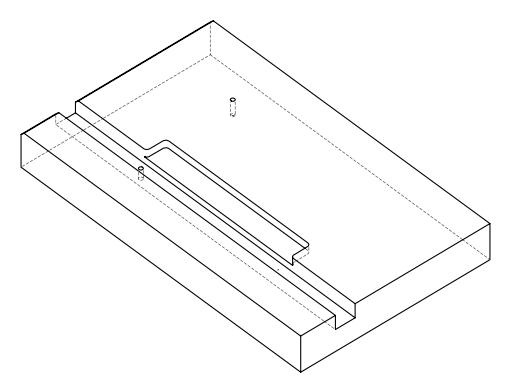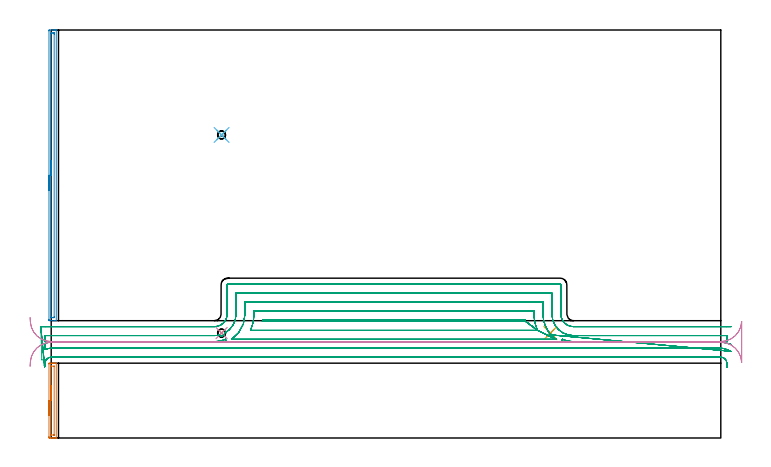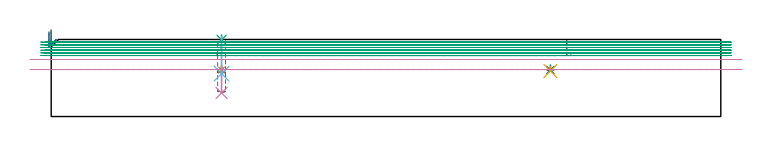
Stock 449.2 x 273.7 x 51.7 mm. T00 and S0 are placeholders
(PLAN: 10 operations, 4 tool changes, 55.7 min)
(1 SPOT_DRILL | STEP1POCKET | NXT0321_9005460120000 | 0.03 min | 2146 mm3)
(2 SPOT_DRILL_1 | STEP1POCKET_1 | NXT0321_9005460120000 | 0.03 min | 2145 mm3)
(3 SPOT_DRILL_2 | STEP1POCKET_2 | NXT0321_9005460120000 | 0.03 min | 1 mm3)
(4 DRILL_BLIND_HOLE_INTO_CENTER | STEP1POCKET | NXT0301_024 | 0.08 min | 334 mm3)
(5 DRILL_BLIND_HOLE_INTO_CENTER_1 | STEP1POCKET_1 | NXT0301_024 | 0.02 min | 15 mm3)
(6 DRILL_BLIND_HOLE_INTO_CENTER_2 | STEP1POCKET_2 | NXT0301_024 | 0.1 min | 482 mm3)
(7 AREA_MILL | FG_CHAMFER_SURFACE | UGT0205_001 | 0.98 min | 642 mm3)
(8 AREA_MILL_1 | FG_CHAMFER_SURFACE_1 | UGT0205_001 | 3.3 min | 2378 mm3)
(9 MILL_OPEN_POCKET | POCKET_OPEN | NXT0201_009 | Follow Part, ap 2, ae 75% | 47.03 min | 207197 mm3)
(10 MILL_RECTANGULAR_SLOT | SLOT_RECTANGULAR | UGT0201_006 | Follow Part, ap 7, ae 75% | 4.1 min | 118464 mm3)
(TOOL NXT0321_9005460120000 | NC Spot Drill, 142deg, 12mm, Carbide, Uncoated | D12 PA142 FL30 Z2)
(TOOL NXT0301_024 | Carbide Drill 5.3mm [860.1-0530-027A1-MM 2214] | D5.3 PA140 FL44 Z2)
(TOOL UGT0205_001 | Chamfer Mill 20 x 3 x 45 deg. | D20 FL50 Z2)
(TOOL NXT0201_009 | ENDMILL 8mm [2P460-0800-NA 1630] | D8 FL26 Z6)
(TOOL UGT0201_006 | End Mill 28 mm | D28 FL25 Z2)
(OP 1 SPOT_DRILL)
G17 G21 G94 G90
T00 M6
G54
G17 G0 G90 X114.3 Y70.4 S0 M3
G43 Z61.7 H0
G94 G81 G98 Z31.272 F250. R34.5
G80
M5
M2
(OP 2 SPOT_DRILL_1)
G17 G21 G94 G90
T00 M6
G54
G17 G0 G90 X334.9 Y70.4 S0 M3
G43 Z61.7 H0
G94 G81 G98 Z31.272 F250. R34.5
G80
M5
M2
(OP 3 SPOT_DRILL_2)
G17 G21 G94 G90
T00 M6
G54
G17 G0 G90 X114.3 Y203.3 S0 M3
G43 Z61.7 H0
G94 G81 G98 Z51.472 F250. R54.7
G80
M5
M2
(OP 4 DRILL_BLIND_HOLE_INTO_CENTER)
G17 G21 G94 G90
T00 M6
G54
G17 G0 G90 X114.3 Y70.4 S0 M3
G43 Z61.7 H1
G94 G81 G98 Z15.8 F250. R33.5
G80
M5
M2
(OP 5 DRILL_BLIND_HOLE_INTO_CENTER_1)
G17 G21 G94 G90
T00 M6
G54
G17 G0 G90 X334.9 Y70.4 S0 M3
G43 Z61.7 H1
G94 G81 G98 Z30.5 F250. R33.5
G80
M5
M2
(OP 6 DRILL_BLIND_HOLE_INTO_CENTER_2)
G17 G21 G94 G90
T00 M6
G54
G17 G0 G90 X114.3 Y203.3 S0 M3
G43 Z61.7 H1
G94 G81 G98 Z28.8 F250. R53.7
G80
M5
M2
(OP 7 AREA_MILL)
G17 G21 G94 G90
T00 M6
G54
G17 G0 G90 X-1.5 Y15.1 S1061 M3
G43 Z61.7 H0
Z56.8
G94 G1 Y15.138 Z55.928 F250.
Y15.252 Z55.063
Y15.441 Z54.212
Y15.703 Z53.38
Y16.037 Z52.574
Y16.44 Z51.8
Y16.908 Z51.064
Y17.44 Z50.372
Y18.029 Z49.729
Y18.672 Z49.14
Y19.364 Z48.608
Y20.1 Z48.14
Y20.874 Z47.737
Y21.68 Z47.403
Y22.512 Z47.141
Y23.364 Z46.952
Y24.228 Z46.838
Y25.1 Z46.8
Y49.611
X-1.498 Y49.893
X-1.493 Y50.19 Z46.802
X-1.223 Y50.2 Z47.073
X-0.928 Z47.367
X-0.354 Z47.941
X0.235 Z48.533
X0.515 Z48.812
X1.104 Z49.401
X1.384 Z49.68
X1.945 Z50.244
X2.254 Z50.553
X3.221 Z51.52
X3.312 Y50.198 Z51.604
X3.397 Y50.19 Z51.688
X3.4 Y50.056 Z51.7
Y0.144
X3.397 Y0.01 Z51.688
X3.345 Y0.002 Z51.636
X3.311 Y0.001 Z51.603
X3.221 Y0. Z51.52
X2.563 Z50.862
X1.944 Z50.244
X1.384 Z49.68
X1.105 Z49.401
X0.515 Z48.812
X0.235 Z48.533
X-0.354 Z47.941
X-0.928 Z47.367
X-1.107 Z47.188
X-1.223 Y0.002 Z47.073
X-1.493 Y0.01 Z46.802
X-1.498 Y0.307 Z46.8
X-1.5 Y0.589
Y0.874
Y25.1
X-0.086 Z48.214
X-0.085 Y47.828 Z48.215
X-0.083 Y48.136 Z48.217
X-0.081 Y48.174 Z48.219
X-0.08 Y48.186 Z48.22
X-0.064 Y48.19 Z48.236
X0.032 Y48.196 Z48.332
X0.154 Y48.199 Z48.454
X1.893 Y48.198 Z50.193
X1.964 Y48.193 Z50.264
X1.976 Y48.191 Z50.276
X1.979 Y48.168 Z50.279
X1.983 Y48.106 Z50.283
X1.985 Y47.828 Z50.285
Y2.372
X1.983 Y2.064 Z50.283
X1.981 Y2.026 Z50.281
X1.98 Y2.014 Z50.28
X1.964 Y2.01 Z50.264
X1.868 Y2.004 Z50.168
X1.746 Y2.001 Z50.046
X0.007 Y2.002 Z48.307
X-0.065 Y2.007 Z48.235
X-0.077 Y2.009 Z48.223
X-0.079 Y2.032 Z48.221
X-0.083 Y2.094 Z48.217
X-0.085 Y2.372 Z48.215
X-0.086 Y25.1 Z48.214
Y25.972 Z48.252
Y26.836 Z48.366
Y27.688 Z48.555
Y28.52 Z48.817
Y29.326 Z49.151
Y30.1 Z49.554
Y30.836 Z50.023
Y31.528 Z50.554
Y32.171 Z51.143
Y32.76 Z51.786
Y33.292 Z52.478
Y33.76 Z53.214
Y34.163 Z53.988
Y34.497 Z54.794
Y34.759 Z55.626
Y34.948 Z56.478
Y35.062 Z57.343
Y35.1 Z58.214
G0 Z61.7
M5
M2
(OP 8 AREA_MILL_1)
G17 G21 G94 G90
T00 M6
G54
G17 G0 G90 X-1.5 Y166.2 S1061 M3
G43 Z61.7 H0
Z56.8
G94 G1 Y166.238 Z55.928 F250.
Y166.352 Z55.063
Y166.541 Z54.212
Y166.803 Z53.38
Y167.137 Z52.574
Y167.54 Z51.8
Y168.008 Z51.064
Y168.54 Z50.372
Y169.129 Z49.729
Y169.772 Z49.14
Y170.464 Z48.608
Y171.2 Z48.14
Y171.974 Z47.737
Y172.78 Z47.403
Y173.612 Z47.141
Y174.463 Z46.952
Y175.328 Z46.838
Y176.2 Z46.8
Y273.087
X-1.498 Y273.37
X-1.493 Y273.69 Z46.802
X-1.223 Y273.7 Z47.073
X1.93 Z50.226
X2.254 Z50.548
X2.901 Z51.2
X3.193 Z51.493
X3.298 Y273.698 Z51.59
X3.397 Y273.69 Z51.688
X3.4 Y273.534 Z51.7
Y78.866
X3.397 Y78.71 Z51.688
X3.298 Y78.702 Z51.59
X3.194 Y78.7 Z51.493
X2.9 Z51.2
X2.254 Z50.548
X0.192 Z48.489
X-1.108 Z47.188
X-1.223 Y78.702 Z47.073
X-1.493 Y78.71 Z46.802
X-1.498 Y79.029 Z46.8
X-1.5 Y79.313
Y79.598
Y176.2
X-0.086 Z48.214
X-0.085 Y271.026 Z48.215
X-0.084 Y271.301 Z48.216
X-0.081 Y271.61 Z48.219
X-0.079 Y271.678 Z48.221
X-0.001 Y271.69 Z48.299
X0.131 Y271.697 Z48.431
X0.515 Y271.699 Z48.815
X0.997 Y271.7 Z49.297
X1.385 Z49.685
X1.868 Y271.698 Z50.168
X1.961 Y271.692 Z50.261
X1.979 Y271.689 Z50.279
X1.981 Y271.658 Z50.281
X1.984 Y271.578 Z50.284
X1.985 Y271.301 Z50.285
X1.986 Y270.684 Z50.286
X1.985 Y81.374 Z50.285
X1.984 Y81.099 Z50.284
X1.98 Y80.79 Z50.28
X1.979 Y80.722 Z50.279
X1.901 Y80.71 Z50.201
X1.769 Y80.703 Z50.069
X1.385 Y80.701 Z49.685
X0.903 Y80.7 Z49.203
X0.515 Z48.815
X0.032 Y80.702 Z48.332
X-0.061 Y80.708 Z48.239
X-0.079 Y80.711 Z48.221
X-0.081 Y80.742 Z48.219
X-0.084 Y80.822 Z48.216
X-0.085 Y81.099 Z48.215
X-0.086 Y81.716 Z48.214
Y176.2
Y177.072 Z48.252
Y177.936 Z48.366
Y178.788 Z48.555
Y179.62 Z48.817
Y180.426 Z49.151
Y181.2 Z49.554
Y181.936 Z50.023
Y182.628 Z50.554
Y183.271 Z51.143
Y183.86 Z51.786
Y184.391 Z52.478
Y184.86 Z53.214
Y185.263 Z53.988
Y185.597 Z54.794
Y185.859 Z55.626
Y186.048 Z56.478
Y186.162 Z57.343
Y186.2 Z58.214
G0 Z61.7
M5
M2
(OP 9 MILL_OPEN_POCKET)
G17 G21 G94 G90
T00 M6
G54
G17 G0 G90 X456.075 Y62.759 S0 M3
G43 Z61.7 H1
Z49.9
G94 G1 X453.2 Y63.616 F250.
G3 X449.2 Y64.2 R14. F500.
G1 X342.338
G3 X342.874 Y66.265 R4.
X350.3 Y64.7 R18.4
G1 X453.2
Y68.7
X350.3
G2 X335.9 Y83.1 R14.4
G1 Y97.2
X124.
Y83.1
G2 X116.284 Y70.345 R14.4
X115.486 Y68.795 R2.021
G1 X115.301 Y68.693
X115.016 Y68.536
G2 X113.634 Y68.527 R2.073
G1 X113.298 Y68.682
X113.068 Y68.836
X112.836 Y69.068
G2 X109.6 Y68.7 R14.4
G1 X-4.
Y64.7
X109.6
G3 X117.026 Y66.265 R18.4
X117.562 Y64.2 R4.
G1 X0.
G3 X-4. Y63.616 R14.
G1 Y59.365
G2 X0. Y60.2 R10.
G1 X449.2
G2 X453.2 Y59.365 R10.
G1 X455.95 Y58.165 F250.
X335.077 Y69.192 F500.
X333.398 Y71.678 F250.
G2 X329.9 Y83.1 R20.4 F500.
G1 Y91.2
X130.
Y83.1
G2 X121.026 Y66.2 R20.4
G1 X338.874
X326.255 Y72.2
X318.273 Y78.2
G2 X318.136 Y79.2 R32.4
G1 X141.764
G2 X141.627 Y78.2 R32.4
G1 X318.273
X326.255 Y72.2
G2 X323.9 Y83.1 R26.4
G1 Y85.2
X136.
Y83.1
G2 X133.645 Y72.2 R26.4
G1 X326.255
X338.874 Y66.2
G2 X335.879 Y68.671 R20.4
G1 X333.757 Y70.791 F250.
G0 Z61.7
X456.2 Y74.7
Z49.9
G1 X453.2
X350.3 F500.
G2 X341.9 Y83.1 R8.4
G1 Y102.8
G3 X341.5 Y103.2 R0.4
G1 X118.4
G3 X118. Y102.8 R0.4
G1 Y83.1
G2 X109.6 Y74.7 R8.4
G1 X-3.978
X-6.978 F250.
X-6.334 Y52.409
X-3.334
G2 X0. Y54.2 R4. F500.
G1 X449.2
G2 X453.19 Y50.483 R4.
G1 X453.402 Y47.49 F250.
G0 X456.075 Y62.759 Z48.1
G1 X453.2 Y63.616
G3 X449.2 Y64.2 R14. F500.
G1 X342.338
G3 X342.874 Y66.265 R4.
X350.3 Y64.7 R18.4
G1 X453.2
Y68.7
X350.3
G2 X335.9 Y83.1 R14.4
G1 Y97.2
X124.
Y83.1
G2 X116.284 Y70.345 R14.4
X115.486 Y68.795 R2.021
G1 X115.016 Y68.536
G2 X113.634 Y68.527 R2.073
G1 X113.298 Y68.682
X113.068 Y68.836
X112.836 Y69.068
G2 X109.6 Y68.7 R14.4
G1 X-4.
Y64.7
X109.6
G3 X117.026 Y66.265 R18.4
X117.562 Y64.2 R4.
G1 X0.
G3 X-4. Y63.616 R14.
G1 Y59.365
G2 X0. Y60.2 R10.
G1 X449.2
G2 X453.2 Y59.365 R10.
G1 X455.95 Y58.165 F250.
X335.078 Y69.192 F500.
X333.398 Y71.677 F250.
G2 X329.9 Y83.1 R20.4 F500.
G1 Y91.2
X130.
Y83.1
G2 X121.026 Y66.2 R20.4
G1 X338.874
X326.255 Y72.2
X318.273 Y78.2
G2 X318.136 Y79.2 R32.4
G1 X141.764
G2 X141.627 Y78.2 R32.4
G1 X318.273
X326.255 Y72.2
G2 X323.9 Y83.1 R26.4
G1 Y85.2
X136.
Y83.1
G2 X133.645 Y72.2 R26.4
G1 X326.255
X338.874 Y66.2
G2 X335.879 Y68.671 R20.4
G1 X333.757 Y70.791 F250.
G0 Z61.7
X456.2 Y74.7
Z48.1
G1 X453.2
X350.3 F500.
G2 X341.9 Y83.1 R8.4
G1 Y102.8
G3 X341.5 Y103.2 R0.4
G1 X118.4
G3 X118. Y102.8 R0.4
G1 Y83.1
G2 X109.6 Y74.7 R8.4
G1 X-4.
X-7. F250.
X-4.757 Y48.66
X-3.784 Y51.498
G2 X0. Y54.2 R4. F500.
G1 X449.2
G2 X453.19 Y50.483 R4.
G1 X453.402 Y47.49 F250.
G0 X456.075 Y62.759 Z46.3
G1 X453.2 Y63.616
G3 X449.2 Y64.2 R14. F500.
G1 X342.338
G3 X342.874 Y66.265 R4.
X350.3 Y64.7 R18.4
G1 X453.2
Y68.7
X350.3
G2 X335.9 Y83.1 R14.4
G1 Y97.2
X124.
Y83.1
G2 X116.284 Y70.345 R14.4
X115.486 Y68.795 R2.021
G1 X115.016 Y68.536
G2 X114.507 Y68.422 R2.073
X113.631 Y68.528 R2.071
G1 X113.298 Y68.682
X113.068 Y68.836
X112.836 Y69.068
G2 X109.6 Y68.7 R14.4
G1 X-4.
Y64.7
X109.6
G3 X117.026 Y66.265 R18.4
X117.562 Y64.2 R4.
G1 X0.
G3 X-4. Y63.616 R14.
G1 Y59.365
G2 X0. Y60.2 R10.
G1 X449.2
G2 X453.2 Y59.365 R10.
G1 X455.95 Y58.165 F250.
X335.078 Y69.192 F500.
X333.398 Y71.677 F250.
G2 X329.9 Y83.1 R20.4 F500.
G1 Y91.2
X130.
Y83.1
G2 X121.026 Y66.2 R20.4
G1 X338.874
X326.255 Y72.2
X318.273 Y78.2
G2 X318.136 Y79.2 R32.4
G1 X141.764
G2 X141.627 Y78.2 R32.4
G1 X318.273
X326.255 Y72.2
G2 X323.9 Y83.1 R26.4
G1 Y85.2
X136.
Y83.1
G2 X133.645 Y72.2 R26.4
G1 X326.255
X338.874 Y66.2
G2 X335.879 Y68.671 R20.4
G1 X333.757 Y70.791 F250.
G0 Z61.7
X456.2 Y74.7
Z46.3
G1 X453.2
X350.3 F500.
G2 X341.9 Y83.1 R8.4
G1 Y102.8
G3 X341.5 Y103.2 R0.4
G1 X118.4
G3 X118. Y102.8 R0.4
G1 Y83.1
G2 X109.6 Y74.7 R8.4
G1 X-4.
X-7. F250.
X-4.337 Y47.711
X-3.97 Y50.689
G2 X0. Y54.2 R4. F500.
G1 X449.2
G2 X453.19 Y50.483 R4.
G1 X453.402 Y47.49 F250.
G0 X456.075 Y62.759 Z44.5
G1 X453.2 Y63.616
G3 X449.2 Y64.2 R14. F500.
G1 X342.338
G3 X342.874 Y66.265 R4.
X350.3 Y64.7 R18.4
G1 X453.2
Y68.7
X350.3
G2 X335.9 Y83.1 R14.4
G1 Y97.2
X124.
Y83.1
G2 X116.284 Y70.345 R14.4
X115.486 Y68.795 R2.021
G1 X115.016 Y68.536
G2 X114.506 Y68.422 R2.073
X113.631 Y68.528 R2.071
G1 X113.298 Y68.682
X113.068 Y68.836
X112.836 Y69.068
G2 X109.6 Y68.7 R14.4
G1 X-4.
Y64.7
X109.6
G3 X117.026 Y66.265 R18.4
X117.562 Y64.2 R4.
G1 X0.
G3 X-4. Y63.616 R14.
G1 Y59.365
G2 X0. Y60.2 R10.
G1 X449.2
G2 X453.2 Y59.365 R10.
G1 X455.95 Y58.165 F250.
X335.077 Y69.192 F500.
X333.398 Y71.678 F250.
G2 X329.9 Y83.1 R20.4 F500.
G1 Y91.2
X130.
Y83.1
G2 X121.026 Y66.2 R20.4
G1 X338.874
X326.255 Y72.2
X318.273 Y78.2
G2 X318.136 Y79.2 R32.4
G1 X141.764
G2 X141.627 Y78.2 R32.4
G1 X318.273
X326.255 Y72.2
G2 X323.9 Y83.1 R26.4
G1 Y85.2
X136.
Y83.1
G2 X133.645 Y72.2 R26.4
G1 X326.255
X338.874 Y66.2
G2 X335.879 Y68.671 R20.4
G1 X333.757 Y70.791 F250.
G0 Z61.7
X456.2 Y74.7
Z44.5
G1 X453.2
X350.3 F500.
G2 X341.9 Y83.1 R8.4
G1 Y102.8
G3 X341.5 Y103.2 R0.4
G1 X118.4
G3 X118. Y102.8 R0.4
G1 Y83.1
G2 X109.6 Y74.7 R8.4
G1 X-4.
X-7. F250.
X-4.337 Y47.711
X-3.97 Y50.689
G2 X0. Y54.2 R4. F500.
G1 X449.2
G2 X453.19 Y50.483 R4.
G1 X453.402 Y47.49 F250.
G0 X456.075 Y62.759 Z42.7
G1 X453.2 Y63.616
G3 X449.2 Y64.2 R14. F500.
G1 X342.338
G3 X342.874 Y66.265 R4.
X350.3 Y64.7 R18.4
G1 X453.2
Y68.7
X350.3
G2 X335.9 Y83.1 R14.4
G1 Y97.2
X124.
Y83.1
G2 X116.284 Y70.345 R14.4
X115.486 Y68.795 R2.021
G1 X115.016 Y68.536
G2 X114.507 Y68.422 R2.103
X113.882 Y68.458 R2.073
G1 X113.633 Y68.527
X113.298 Y68.682
X113.068 Y68.836
X112.836 Y69.068
G2 X109.6 Y68.7 R14.4
G1 X-4.
Y64.7
X109.6
G3 X117.026 Y66.265 R18.4
X117.562 Y64.2 R4.
G1 X0.
G3 X-4. Y63.616 R14.
G1 Y59.365
G2 X0. Y60.2 R10.
G1 X449.2
G2 X453.2 Y59.365 R10.
G1 X455.95 Y58.165 F250.
X335.077 Y69.192 F500.
X333.398 Y71.678 F250.
G2 X329.9 Y83.1 R20.4 F500.
G1 Y91.2
X130.
Y83.1
G2 X121.026 Y66.2 R20.4
G1 X338.874
X326.255 Y72.2
X318.273 Y78.2
G2 X318.136 Y79.2 R32.4
G1 X141.764
G2 X141.627 Y78.2 R32.4
G1 X318.273
X326.255 Y72.2
G2 X323.9 Y83.1 R26.4
G1 Y85.2
X136.
Y83.1
G2 X133.645 Y72.2 R26.4
G1 X326.255
X338.874 Y66.2
G2 X335.879 Y68.671 R20.4
G1 X333.757 Y70.791 F250.
G0 Z61.7
X456.2 Y74.7
Z42.7
G1 X453.2
X350.3 F500.
G2 X341.9 Y83.1 R8.4
G1 Y102.8
G3 X341.5 Y103.2 R0.4
G1 X118.4
G3 X118. Y102.8 R0.4
G1 Y83.1
G2 X109.6 Y74.7 R8.4
G1 X-4.
X-7. F250.
X-4.337 Y47.711
X-3.97 Y50.689
G2 X0. Y54.2 R4. F500.
G1 X449.2
G2 X453.19 Y50.483 R4.
G1 X453.402 Y47.49 F250.
G0 X456.075 Y62.759 Z40.9
G1 X453.2 Y63.616
G3 X449.2 Y64.2 R14. F500.
G1 X342.338
G3 X342.874 Y66.265 R4.
X350.3 Y64.7 R18.4
G1 X453.2
Y68.7
X350.3
G2 X335.9 Y83.1 R14.4
G1 Y97.2
X124.
Y83.1
G2 X116.284 Y70.345 R14.4
X115.486 Y68.795 R2.021
G1 X115.016 Y68.536
G2 X114.506 Y68.422 R2.103
X113.915 Y68.449 R2.102
G1 X113.632 Y68.528
X113.298 Y68.682
X113.068 Y68.836
X112.836 Y69.068
G2 X109.6 Y68.7 R14.4
G1 X-4.
Y64.7
X109.6
G3 X117.026 Y66.265 R18.4
X117.562 Y64.2 R4.
G1 X0.
G3 X-4. Y63.616 R14.
G1 Y59.365
G2 X0. Y60.2 R10.
G1 X449.2
G2 X453.2 Y59.365 R10.
G1 X455.95 Y58.165 F250.
X335.077 Y69.192 F500.
X333.398 Y71.678 F250.
G2 X329.9 Y83.1 R20.4 F500.
G1 Y91.2
X130.
Y83.1
G2 X121.026 Y66.2 R20.4
G1 X338.874
X326.255 Y72.2
X318.273 Y78.2
G2 X318.136 Y79.2 R32.4
G1 X141.764
G2 X141.627 Y78.2 R32.4
G1 X318.273
X326.255 Y72.2
G2 X323.9 Y83.1 R26.4
G1 Y85.2
X136.
Y83.1
G2 X133.645 Y72.2 R26.4
G1 X326.255
X338.874 Y66.2
G2 X335.879 Y68.671 R20.4
G1 X333.757 Y70.791 F250.
G0 Z61.7
X456.2 Y74.7
Z40.9
G1 X453.2
X350.3 F500.
G2 X341.9 Y83.1 R8.4
G1 Y102.8
G3 X341.5 Y103.2 R0.4
G1 X118.4
G3 X118. Y102.8 R0.4
G1 Y83.1
G2 X109.6 Y74.7 R8.4
G1 X-4.
X-7. F250.
X-4.337 Y47.711
X-3.97 Y50.689
G2 X0. Y54.2 R4. F500.
G1 X449.2
G2 X453.19 Y50.483 R4.
G1 X453.402 Y47.49 F250.
G0 Z61.7
M5
M2
(OP 10 MILL_RECTANGULAR_SLOT)
G17 G21 G94 G90
T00 M6
G54
G17 G0 G90 X-14.166 Y48.122 S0 M3
G43 Z61.7 H0
Z38.233
G94 G1 X-13.97 Y51.116 F250.
G2 X0. Y64.2 R14. F500.
G1 X449.2
G2 X463.19 Y50.729 R14.
G1 X463.2
Y78.171
X463.19
G2 X449.2 Y64.7 R14.
G1 X0.
G2 X-13.97 Y77.784 R14.
G1 X-14.166 Y80.778 F250.
G0 Y48.122 Z31.5
G1 X-13.97 Y51.116
G2 X0. Y64.2 R14. F500.
G1 X449.2
G2 X463.19 Y50.729 R14.
G1 X463.2
Y78.171
X463.19
G2 X449.2 Y64.7 R14.
G1 X0.
G2 X-13.97 Y77.784 R14.
G1 X-14.166 Y80.778 F250.
G0 Z61.7
M5
M2
